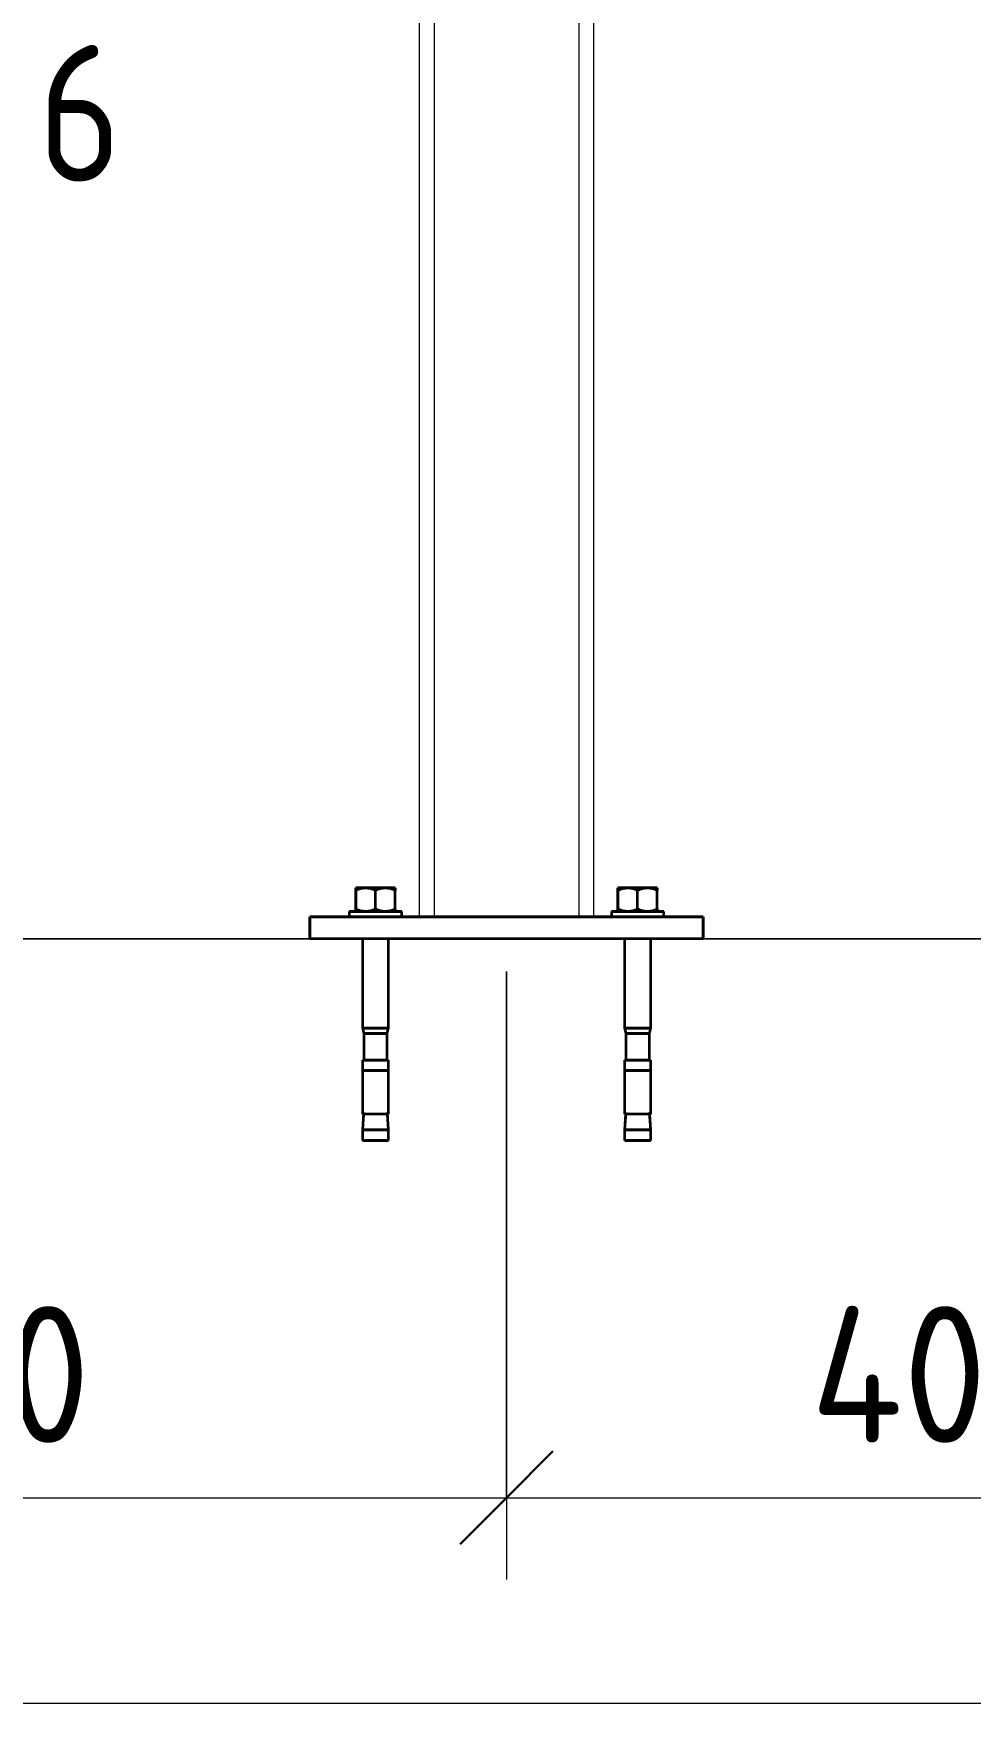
# Model space of a CAD drawing. Header units: millimetres. Extents: x 38797 to 82950, y -34477 to 2697.
# Drawn here: x 50045 to 50474, y -1150 to -386 of the extents above; entities that cross this region are included whole.
import ezdxf

# ---------------------------------------------------------------- set-up
doc = ezdxf.new("R2010")
doc.units = ezdxf.units.MM
for name, color, linetype, lineweight in [('AA_Dim', 7, 'Continuous', 9), ('AA_Dim-25', 7, 'Continuous', 9), ('AA_Oformlenie', 7, 'Continuous', 9), ('AA_Vinoska', 7, 'Continuous', 9), ('AF_Balki', 7, 'Continuous', 20), ('AF_Stena_Опалубка', 253, 'Continuous', 20), ('KR_Colonna_KG', 7, 'Continuous', 20), ('KR_Detal', 7, 'Continuous', 20)]:
    doc.layers.add(name, color=color, linetype=linetype, lineweight=lineweight)
doc.styles.add('ISOCPEUR', font='isocpeur.TTF', dxfattribs={"width": 0.9, "height": 62.5})
doc.styles.add('ISOCPEUR_3', font='isocpeur.TTF', dxfattribs={"width": 0.85, "height": 62.5})
doc.dimstyles.new('01_Точн_3_знака__непрозр_', dxfattribs={"dimscale": 304.8, "dimtxt": 62.672186, "dimasz": 0.139436, "dimexe": 0.123031, "dimexo": 0.082021, "dimgap": 0.020505, "dimtad": 1, "dimdec": 3, "dimrnd": 0.001, "dimdsep": 46, "dimtxsty": 'ISOCPEUR', "dimblk1": 'OBLIQUE', "dimblk2": 'OBLIQUE', "dimsah": 1, "dimcen": 0.09, "dimdle": 0.123031, "dimazin": 0, "dimtfac": 1, "dimtdec": 4, "dimtix": 1, "dimtmove": 0, "dimatfit": 3, "dimfxl": 1, "dimtvp": 1, "dimtfill": 1, "dimtolj": 1, "dimtzin": 0, "dimlwd": 18, "dimlwe": 18, "dimarcsym": 2})

# ---------------------------------------------------------------- blocks, each defined once
blk = doc.blocks.new('243_Профиль гнутый сварной квадратный _НесКол_2ур_ - 80х6-3869384-Разрез 1 КМ')
at = {"layer": 'KR_Colonna_KG', "lineweight": 9}
for p, q in [((43342.06, -790), (43342.06, 77.8)), ((43408.06, 77.8), (43408.06, -790))]:
    blk.add_line(p, q, dxfattribs=at)
blk = doc.blocks.new('354_Прокат Лист _НесКаркас_РабПлоск_ - 354_Прокат Лист _НесКаркас_РабПлоск_-V34-Разрез 1 КМ')
at = {"layer": 'AF_Balki', "lineweight": 35}
for p, q in [((43285.06, -790), (43285.06, -800)), ((43285.06, -800), (43285.06, -790)), ((43285.06, -790), (43309.06, -790)), ((43465.06, -790), (43285.06, -790)), ((43321.07, -790), (43429.06, -790)), ((43441.06, -790), (43465.06, -790)), ((43465.06, -790), (43465.06, -800)), ((43465.06, -800), (43465.06, -790)), ((43309.06, -800), (43285.06, -800)), ((43465.06, -800), (43285.06, -800)), ((43429.06, -800), (43321.07, -800)), ((43465.06, -800), (43441.06, -800))]:
    blk.add_line(p, q, dxfattribs=at)
blk = doc.blocks.new('354_Анкер клиновой _СоедНесК_РабПлоск_ - M12x120_20-V35-Разрез 1 КМ')
at = {"layer": 'KR_Detal', "lineweight": 35}
for p, q in [((43310.56, -776.7), (43306.06, -776.7)), ((43306.06, -776.7), (43310.56, -776.7)), ((43306.06, -777.88), (43306.06, -786.32)), ((43306.06, -786.32), (43306.06, -777.88)), ((43315.06, -776.7), (43310.56, -776.7)), ((43310.56, -776.7), (43315.06, -776.7)), ((43315.06, -776.7), (43319.56, -776.7)), ((43319.56, -776.7), (43315.06, -776.7)), ((43315.06, -786.32), (43315.06, -777.88)), ((43315.06, -786.32), (43315.06, -777.88)), ((43319.56, -776.7), (43324.06, -776.7)), ((43324.06, -776.7), (43319.56, -776.7)), ((43324.06, -786.32), (43324.06, -777.88)), ((43324.06, -786.32), (43324.06, -777.88)), ((43310.56, -787.5), (43306.06, -787.5)), ((43306.06, -787.5), (43310.56, -787.5)), ((43309.27, -787.5), (43309.87, -787.5)), ((43309.87, -787.5), (43309.27, -787.5)), ((43310.08, -787.5), (43320.86, -787.5)), ((43320.86, -787.5), (43310.08, -787.5)), ((43315.06, -787.5), (43310.56, -787.5)), ((43310.56, -787.5), (43315.06, -787.5)), ((43319.56, -787.5), (43315.06, -787.5)), ((43315.06, -787.5), (43319.56, -787.5)), ((43319.56, -787.5), (43324.06, -787.5)), ((43324.06, -787.5), (43319.56, -787.5)), ((43309.06, -800), (43309.06, -840.9)), ((43321.06, -840.9), (43321.06, -800)), ((43309.06, -840.9), (43309.66, -843.3)), ((43321.06, -840.9), (43309.06, -840.9)), ((43309.06, -840.9), (43321.06, -840.9)), ((43320.46, -843.3), (43321.06, -840.9)), ((43309.66, -843.3), (43309.66, -855.5)), ((43309.99, -843.3), (43309.66, -843.3)), ((43309.66, -843.3), (43320.46, -843.3)), ((43320.46, -843.3), (43310.08, -843.3)), ((43320.46, -855.5), (43320.46, -843.3)), ((43309.06, -855.5), (43309.06, -860.3)), ((43309.06, -855.5), (43321.06, -855.5)), ((43309.87, -855.5), (43309.27, -855.5)), ((43320.86, -855.5), (43310.08, -855.5)), ((43320.28, -855.5), (43310.39, -855.5)), ((43310.39, -855.5), (43320.28, -855.5)), ((43321.06, -860.3), (43321.06, -855.5)), ((43309.06, -860.3), (43309.06, -880.3)), ((43309.06, -860.3), (43321.06, -860.3)), ((43321.06, -860.3), (43309.06, -860.3)), ((43309.87, -860.3), (43309.27, -860.3)), ((43309.27, -860.3), (43309.87, -860.3)), ((43320.86, -860.3), (43310.08, -860.3)), ((43310.08, -860.3), (43320.86, -860.3)), ((43311, -860.3), (43319.12, -860.3)), ((43319.12, -860.3), (43311, -860.3)), ((43311, -860.3), (43319.12, -860.3)), ((43319.12, -860.3), (43311, -860.3)), ((43321.06, -880.3), (43321.06, -860.3)), ((43309.58, -879.59), (43309.06, -887.5)), ((43321.06, -880.3), (43309.06, -880.3)), ((43309.27, -880.3), (43309.53, -880.3)), ((43321.06, -887.5), (43320.54, -879.59)), ((43320.59, -880.3), (43320.86, -880.3)), ((43309.06, -887.5), (43309.06, -892.3)), ((43321.06, -887.5), (43309.06, -887.5)), ((43309.06, -887.5), (43321.06, -887.5)), ((43321.06, -892.3), (43309.06, -892.3)), ((43309.27, -892.3), (43320.86, -892.3)), ((43321.06, -892.3), (43321.06, -887.5))]:
    blk.add_line(p, q, dxfattribs=at)
for points in [[(43310.56, -776.7), (43309.77, -776.7), (43308.24, -776.9), (43306.77, -777.49), (43306.06, -777.88)], [(43306.06, -777.88), (43306.77, -777.49), (43308.24, -776.9), (43309.77, -776.7), (43310.56, -776.7)], [(43306.06, -777.88), (43306.06, -777.49), (43306.06, -776.9), (43306.06, -776.7), (43306.06, -776.7)], [(43306.06, -776.7), (43306.06, -776.7), (43306.06, -776.9), (43306.06, -777.49), (43306.06, -777.88)], [(43315.06, -777.88), (43314.35, -777.49), (43312.89, -776.9), (43311.35, -776.7), (43310.56, -776.7)], [(43310.56, -776.7), (43311.35, -776.7), (43312.89, -776.9), (43314.35, -777.49), (43315.06, -777.88)], [(43319.56, -776.7), (43318.77, -776.7), (43317.24, -776.9), (43315.77, -777.49), (43315.06, -777.88)], [(43315.06, -777.88), (43315.77, -777.49), (43317.24, -776.9), (43318.77, -776.7), (43319.56, -776.7)], [(43324.06, -777.88), (43323.35, -777.49), (43321.89, -776.9), (43320.35, -776.7), (43319.56, -776.7)], [(43319.56, -776.7), (43320.35, -776.7), (43321.89, -776.9), (43323.35, -777.49), (43324.06, -777.88)], [(43324.06, -777.88), (43324.06, -777.49), (43324.06, -776.9), (43324.06, -776.7), (43324.06, -776.7)], [(43324.06, -776.7), (43324.06, -776.7), (43324.06, -776.9), (43324.06, -777.49), (43324.06, -777.88)], [(43306.06, -786.32), (43306.77, -786.71), (43308.24, -787.3), (43309.77, -787.5), (43310.56, -787.5)], [(43310.56, -787.5), (43309.77, -787.5), (43308.24, -787.3), (43306.77, -786.71), (43306.06, -786.32)], [(43306.06, -786.32), (43306.06, -786.71), (43306.06, -787.3), (43306.06, -787.5), (43306.06, -787.5)], [(43306.06, -787.5), (43306.06, -787.5), (43306.06, -787.3), (43306.06, -786.71), (43306.06, -786.32)], [(43310.56, -787.5), (43311.35, -787.5), (43312.89, -787.3), (43314.35, -786.71), (43315.06, -786.32)], [(43315.06, -786.32), (43315.77, -786.71), (43317.24, -787.3), (43318.77, -787.5), (43319.56, -787.5)], [(43319.56, -787.5), (43320.35, -787.5), (43321.89, -787.3), (43323.35, -786.71), (43324.06, -786.32)], [(43324.06, -786.32), (43323.35, -786.71), (43321.89, -787.3), (43320.35, -787.5), (43319.56, -787.5)], [(43324.06, -786.32), (43324.06, -786.71), (43324.06, -787.3), (43324.06, -787.5), (43324.06, -787.5)], [(43324.06, -787.5), (43324.06, -787.5), (43324.06, -787.3), (43324.06, -786.71), (43324.06, -786.32)]]:
    blk.add_open_spline(points, degree=3, dxfattribs=at)
for points, knots in [([(43315.06, -786.32), (43314.35, -786.71), (43312.97, -787.27), (43311.52, -787.47), (43310.82, -787.5)], [0, 0, 0, 0, 0.5, 0.9441988, 0.9441988, 0.9441988, 0.9441988]), ([(43319.3, -787.5), (43318.6, -787.47), (43317.16, -787.27), (43315.77, -786.71), (43315.06, -786.32)], [0.0558012, 0.0558012, 0.0558012, 0.0558012, 0.5, 1, 1, 1, 1])]:
    blk.add_open_spline(points, degree=3, knots=knots, dxfattribs=at)
blk = doc.blocks.new('354_Шайба_ГОСТ 11371-78_СоедНесК_РабПлоск_ - Шайба_ГОСТ 11371-78-V36-Разрез 1 КМ')
at = {"layer": 'KR_Detal', "lineweight": 35}
for p, q in [((43303.06, -787.5), (43303.06, -790)), ((43303.06, -787.5), (43327.06, -787.5)), ((43321.06, -787.5), (43303.06, -787.5)), ((43303.06, -790), (43309.06, -790)), ((43321.06, -790), (43303.06, -790)), ((43308.78, -787.5), (43321.12, -787.5)), ((43321.12, -787.5), (43308.78, -787.5)), ((43308.78, -790), (43321.12, -790)), ((43327.06, -787.5), (43321.07, -787.5)), ((43321.07, -790), (43327.06, -790)), ((43327.06, -790), (43321.07, -790)), ((43327.06, -790), (43327.06, -787.5))]:
    blk.add_line(p, q, dxfattribs=at)
blk = doc.blocks.new('354_Анкер клиновой _СоедНесК_РабПлоск_ - M12x120_20-V37-Разрез 1 КМ')
at = {"layer": 'KR_Detal', "lineweight": 35}
for p, q in [((43430.56, -776.7), (43426.06, -776.7)), ((43426.06, -776.7), (43430.56, -776.7)), ((43426.06, -777.88), (43426.06, -786.32)), ((43426.06, -786.32), (43426.06, -777.88)), ((43430.56, -776.7), (43435.06, -776.7)), ((43435.06, -776.7), (43430.61, -776.7)), ((43435.06, -776.7), (43439.56, -776.7)), ((43439.56, -776.7), (43435.06, -776.7)), ((43435.06, -786.32), (43435.06, -777.88)), ((43435.06, -786.32), (43435.06, -777.88)), ((43439.56, -776.7), (43444.06, -776.7)), ((43441.43, -776.7), (43439.56, -776.7)), ((43444.06, -776.7), (43441.58, -776.7)), ((43444.06, -786.32), (43444.06, -777.88)), ((43444.06, -786.32), (43444.06, -777.88)), ((43430.56, -787.5), (43426.06, -787.5)), ((43426.06, -787.5), (43430.56, -787.5)), ((43429.27, -787.5), (43430.58, -787.5)), ((43430.58, -787.5), (43429.27, -787.5)), ((43435.06, -787.5), (43430.61, -787.5)), ((43430.61, -787.5), (43435.06, -787.5)), ((43430.82, -787.5), (43440.86, -787.5)), ((43440.86, -787.5), (43430.82, -787.5)), ((43439.56, -787.5), (43435.06, -787.5)), ((43435.06, -787.5), (43439.56, -787.5)), ((43439.56, -787.5), (43441.43, -787.5)), ((43441.43, -787.5), (43439.56, -787.5)), ((43441.58, -787.5), (43444.06, -787.5)), ((43444.06, -787.5), (43441.58, -787.5)), ((43429.06, -800), (43429.06, -840.9)), ((43441.06, -840.9), (43441.06, -800)), ((43429.06, -840.9), (43429.66, -843.3)), ((43430.47, -840.9), (43429.06, -840.9)), ((43429.06, -840.9), (43441.06, -840.9)), ((43441.06, -840.9), (43430.59, -840.9)), ((43440.46, -843.3), (43441.06, -840.9)), ((43429.66, -843.3), (43429.66, -855.5)), ((43440.46, -843.3), (43429.66, -843.3)), ((43429.66, -843.3), (43440.46, -843.3)), ((43440.46, -855.5), (43440.46, -843.3)), ((43429.06, -855.5), (43429.06, -860.3)), ((43429.06, -855.5), (43441.06, -855.5)), ((43430.58, -855.5), (43429.27, -855.5)), ((43430.39, -855.5), (43429.85, -855.5)), ((43429.85, -855.5), (43430.39, -855.5)), ((43440.28, -855.5), (43430.58, -855.5)), ((43430.58, -855.5), (43440.28, -855.5)), ((43440.86, -855.5), (43430.82, -855.5)), ((43441.06, -860.3), (43441.06, -855.5)), ((43429.06, -860.3), (43429.06, -880.3)), ((43429.06, -860.3), (43441.06, -860.3)), ((43441.06, -860.3), (43429.06, -860.3)), ((43430.58, -860.3), (43429.27, -860.3)), ((43429.27, -860.3), (43430.58, -860.3)), ((43440.86, -860.3), (43430.82, -860.3)), ((43430.82, -860.3), (43440.86, -860.3)), ((43431, -860.3), (43439.12, -860.3)), ((43439.12, -860.3), (43431, -860.3)), ((43431, -860.3), (43439.12, -860.3)), ((43439.12, -860.3), (43431, -860.3)), ((43441.06, -880.3), (43441.06, -860.3)), ((43429.58, -879.59), (43429.06, -887.5)), ((43441.06, -880.3), (43429.06, -880.3)), ((43429.27, -880.3), (43429.53, -880.3)), ((43441.06, -887.5), (43440.54, -879.59)), ((43440.59, -880.3), (43440.86, -880.3)), ((43429.06, -887.5), (43429.06, -892.3)), ((43430.47, -887.5), (43429.06, -887.5)), ((43429.06, -887.5), (43441.06, -887.5)), ((43441.06, -892.3), (43429.06, -892.3)), ((43429.27, -892.3), (43440.86, -892.3)), ((43441.06, -887.5), (43430.59, -887.5)), ((43441.06, -892.3), (43441.06, -887.5))]:
    blk.add_line(p, q, dxfattribs=at)
for points in [[(43430.56, -776.7), (43429.77, -776.7), (43428.24, -776.9), (43426.77, -777.49), (43426.06, -777.88)], [(43426.06, -777.88), (43426.77, -777.49), (43428.24, -776.9), (43429.77, -776.7), (43430.56, -776.7)], [(43426.06, -777.88), (43426.06, -777.49), (43426.06, -776.9), (43426.06, -776.7), (43426.06, -776.7)], [(43426.06, -776.7), (43426.06, -776.7), (43426.06, -776.9), (43426.06, -777.49), (43426.06, -777.88)], [(43435.06, -777.88), (43434.35, -777.49), (43432.89, -776.9), (43431.35, -776.7), (43430.56, -776.7)], [(43430.56, -776.7), (43431.35, -776.7), (43432.89, -776.9), (43434.35, -777.49), (43435.06, -777.88)], [(43439.56, -776.7), (43438.77, -776.7), (43437.24, -776.9), (43435.77, -777.49), (43435.06, -777.88)], [(43435.06, -777.88), (43435.77, -777.49), (43437.24, -776.9), (43438.77, -776.7), (43439.56, -776.7)], [(43444.06, -777.88), (43443.35, -777.49), (43441.89, -776.9), (43440.35, -776.7), (43439.56, -776.7)], [(43439.56, -776.7), (43440.35, -776.7), (43441.89, -776.9), (43443.35, -777.49), (43444.06, -777.88)], [(43444.06, -777.88), (43444.06, -777.49), (43444.06, -776.9), (43444.06, -776.7), (43444.06, -776.7)], [(43444.06, -776.7), (43444.06, -776.7), (43444.06, -776.9), (43444.06, -777.49), (43444.06, -777.88)], [(43426.06, -786.32), (43426.77, -786.71), (43428.24, -787.3), (43429.77, -787.5), (43430.56, -787.5)], [(43430.56, -787.5), (43429.77, -787.5), (43428.24, -787.3), (43426.77, -786.71), (43426.06, -786.32)], [(43426.06, -786.32), (43426.06, -786.71), (43426.06, -787.3), (43426.06, -787.5), (43426.06, -787.5)], [(43426.06, -787.5), (43426.06, -787.5), (43426.06, -787.3), (43426.06, -786.71), (43426.06, -786.32)], [(43430.56, -787.5), (43431.35, -787.5), (43432.89, -787.3), (43434.35, -786.71), (43435.06, -786.32)], [(43435.06, -786.32), (43435.77, -786.71), (43437.24, -787.3), (43438.77, -787.5), (43439.56, -787.5)], [(43439.56, -787.5), (43440.35, -787.5), (43441.89, -787.3), (43443.35, -786.71), (43444.06, -786.32)], [(43444.06, -786.32), (43443.35, -786.71), (43441.89, -787.3), (43440.35, -787.5), (43439.56, -787.5)], [(43444.06, -786.32), (43444.06, -786.71), (43444.06, -787.3), (43444.06, -787.5), (43444.06, -787.5)], [(43444.06, -787.5), (43444.06, -787.5), (43444.06, -787.3), (43444.06, -786.71), (43444.06, -786.32)]]:
    blk.add_open_spline(points, degree=3, dxfattribs=at)
for points, knots in [([(43435.06, -786.32), (43434.35, -786.71), (43432.97, -787.27), (43431.52, -787.47), (43430.82, -787.5)], [0, 0, 0, 0, 0.5, 0.9441988, 0.9441988, 0.9441988, 0.9441988]), ([(43439.3, -787.5), (43438.6, -787.47), (43437.16, -787.27), (43435.77, -786.71), (43435.06, -786.32)], [0.0558012, 0.0558012, 0.0558012, 0.0558012, 0.5, 1, 1, 1, 1])]:
    blk.add_open_spline(points, degree=3, knots=knots, dxfattribs=at)
blk = doc.blocks.new('354_Шайба_ГОСТ 11371-78_СоедНесК_РабПлоск_ - Шайба_ГОСТ 11371-78-V38-Разрез 1 КМ')
at = {"layer": 'KR_Detal', "lineweight": 35}
for p, q in [((43423.06, -787.5), (43423.06, -790)), ((43423.06, -787.5), (43447.06, -787.5)), ((43447.06, -787.5), (43423.06, -787.5)), ((43423.06, -790), (43429.06, -790)), ((43447.06, -790), (43423.06, -790)), ((43428.78, -787.5), (43430.47, -787.5)), ((43430.47, -787.5), (43428.78, -787.5)), ((43428.78, -790), (43430.47, -790)), ((43430.6, -787.5), (43441.34, -787.5)), ((43441.34, -787.5), (43430.6, -787.5)), ((43430.6, -790), (43441.34, -790)), ((43441.06, -790), (43447.06, -790)), ((43447.06, -790), (43447.06, -787.5))]:
    blk.add_line(p, q, dxfattribs=at)
blk = doc.blocks.new('354_Анкер клиновой _СоедНесК_РабПлоск_ - M12x120_20-V39-Разрез 1 КМ')
at = {"layer": 'KR_Detal', "lineweight": 35}
for p, q in [((43310.56, -776.7), (43306.06, -776.7)), ((43306.06, -776.7), (43310.56, -776.7)), ((43306.06, -777.88), (43306.06, -786.32)), ((43306.06, -786.32), (43306.06, -777.88)), ((43315.06, -776.7), (43310.56, -776.7)), ((43310.56, -776.7), (43315.06, -776.7)), ((43315.06, -776.7), (43319.56, -776.7)), ((43319.56, -776.7), (43315.06, -776.7)), ((43315.06, -786.32), (43315.06, -777.88)), ((43315.06, -786.32), (43315.06, -777.88)), ((43319.56, -776.7), (43324.06, -776.7)), ((43324.06, -776.7), (43319.56, -776.7)), ((43324.06, -786.32), (43324.06, -777.88)), ((43324.06, -786.32), (43324.06, -777.88)), ((43310.56, -787.5), (43306.06, -787.5)), ((43306.06, -787.5), (43310.56, -787.5)), ((43309.27, -787.5), (43309.87, -787.5)), ((43309.87, -787.5), (43309.27, -787.5)), ((43310.08, -787.5), (43320.86, -787.5)), ((43320.86, -787.5), (43310.08, -787.5)), ((43315.06, -787.5), (43310.56, -787.5)), ((43310.56, -787.5), (43315.06, -787.5)), ((43319.56, -787.5), (43315.06, -787.5)), ((43315.06, -787.5), (43319.56, -787.5)), ((43319.56, -787.5), (43324.06, -787.5)), ((43324.06, -787.5), (43319.56, -787.5)), ((43309.06, -800), (43309.06, -840.9)), ((43321.06, -840.9), (43321.06, -800)), ((43309.06, -840.9), (43309.66, -843.3)), ((43321.06, -840.9), (43309.06, -840.9)), ((43309.06, -840.9), (43321.06, -840.9)), ((43320.46, -843.3), (43321.06, -840.9)), ((43309.66, -843.3), (43309.66, -855.5)), ((43309.99, -843.3), (43309.66, -843.3)), ((43309.66, -843.3), (43309.99, -843.3)), ((43320.46, -843.3), (43310.08, -843.3)), ((43310.08, -843.3), (43320.46, -843.3)), ((43320.46, -855.5), (43320.46, -843.3)), ((43309.06, -855.5), (43309.06, -860.3)), ((43309.27, -855.5), (43309.87, -855.5)), ((43309.87, -855.5), (43309.27, -855.5)), ((43310.08, -855.5), (43320.86, -855.5)), ((43320.86, -855.5), (43310.08, -855.5)), ((43320.28, -855.5), (43310.39, -855.5)), ((43310.39, -855.5), (43320.28, -855.5)), ((43321.06, -860.3), (43321.06, -855.5)), ((43309.06, -860.3), (43309.06, -880.3)), ((43309.27, -860.3), (43309.87, -860.3)), ((43309.87, -860.3), (43309.27, -860.3)), ((43309.27, -860.3), (43309.87, -860.3)), ((43309.87, -860.3), (43309.27, -860.3)), ((43310.08, -860.3), (43320.86, -860.3)), ((43320.86, -860.3), (43310.08, -860.3)), ((43310.08, -860.3), (43320.86, -860.3)), ((43320.86, -860.3), (43310.08, -860.3)), ((43311, -860.3), (43319.12, -860.3)), ((43319.12, -860.3), (43311, -860.3)), ((43311, -860.3), (43319.12, -860.3)), ((43319.12, -860.3), (43311, -860.3)), ((43321.06, -880.3), (43321.06, -860.3)), ((43309.54, -880.3), (43309.06, -887.5)), ((43309.27, -880.3), (43309.53, -880.3)), ((43309.53, -880.3), (43309.27, -880.3)), ((43320.59, -880.3), (43320.86, -880.3)), ((43320.86, -880.3), (43320.59, -880.3)), ((43321.06, -887.5), (43320.59, -880.3)), ((43309.06, -887.5), (43309.06, -892.3)), ((43321.06, -887.5), (43309.06, -887.5)), ((43309.06, -887.5), (43321.06, -887.5)), ((43309.27, -892.3), (43320.86, -892.3)), ((43320.86, -892.3), (43309.27, -892.3)), ((43321.06, -892.3), (43321.06, -887.5))]:
    blk.add_line(p, q, dxfattribs=at)
for points in [[(43310.56, -776.7), (43309.77, -776.7), (43308.24, -776.9), (43306.77, -777.49), (43306.06, -777.88)], [(43306.06, -777.88), (43306.77, -777.49), (43308.24, -776.9), (43309.77, -776.7), (43310.56, -776.7)], [(43306.06, -777.88), (43306.06, -777.49), (43306.06, -776.9), (43306.06, -776.7), (43306.06, -776.7)], [(43306.06, -776.7), (43306.06, -776.7), (43306.06, -776.9), (43306.06, -777.49), (43306.06, -777.88)], [(43315.06, -777.88), (43314.35, -777.49), (43312.89, -776.9), (43311.35, -776.7), (43310.56, -776.7)], [(43310.56, -776.7), (43311.35, -776.7), (43312.89, -776.9), (43314.35, -777.49), (43315.06, -777.88)], [(43319.56, -776.7), (43318.77, -776.7), (43317.24, -776.9), (43315.77, -777.49), (43315.06, -777.88)], [(43315.06, -777.88), (43315.77, -777.49), (43317.24, -776.9), (43318.77, -776.7), (43319.56, -776.7)], [(43324.06, -777.88), (43323.35, -777.49), (43321.89, -776.9), (43320.35, -776.7), (43319.56, -776.7)], [(43319.56, -776.7), (43320.35, -776.7), (43321.89, -776.9), (43323.35, -777.49), (43324.06, -777.88)], [(43324.06, -777.88), (43324.06, -777.49), (43324.06, -776.9), (43324.06, -776.7), (43324.06, -776.7)], [(43324.06, -776.7), (43324.06, -776.7), (43324.06, -776.9), (43324.06, -777.49), (43324.06, -777.88)], [(43306.06, -786.32), (43306.77, -786.71), (43308.24, -787.3), (43309.77, -787.5), (43310.56, -787.5)], [(43310.56, -787.5), (43309.77, -787.5), (43308.24, -787.3), (43306.77, -786.71), (43306.06, -786.32)], [(43306.06, -786.32), (43306.06, -786.71), (43306.06, -787.3), (43306.06, -787.5), (43306.06, -787.5)], [(43306.06, -787.5), (43306.06, -787.5), (43306.06, -787.3), (43306.06, -786.71), (43306.06, -786.32)], [(43319.56, -787.5), (43320.35, -787.5), (43321.89, -787.3), (43323.35, -786.71), (43324.06, -786.32)], [(43324.06, -786.32), (43323.35, -786.71), (43321.89, -787.3), (43320.35, -787.5), (43319.56, -787.5)], [(43324.06, -786.32), (43324.06, -786.71), (43324.06, -787.3), (43324.06, -787.5), (43324.06, -787.5)], [(43324.06, -787.5), (43324.06, -787.5), (43324.06, -787.3), (43324.06, -786.71), (43324.06, -786.32)]]:
    blk.add_open_spline(points, degree=3, dxfattribs=at)
for points, knots in [([(43310.82, -787.5), (43311.52, -787.47), (43312.97, -787.27), (43314.35, -786.71), (43315.06, -786.32)], [0.0558012, 0.0558012, 0.0558012, 0.0558012, 0.5, 1, 1, 1, 1]), ([(43315.06, -786.32), (43314.35, -786.71), (43312.97, -787.27), (43311.52, -787.47), (43310.82, -787.5)], [0, 0, 0, 0, 0.5, 0.9441988, 0.9441988, 0.9441988, 0.9441988]), ([(43315.06, -786.32), (43315.77, -786.71), (43317.16, -787.27), (43318.6, -787.47), (43319.3, -787.5)], [0, 0, 0, 0, 0.5, 0.9441988, 0.9441988, 0.9441988, 0.9441988]), ([(43319.3, -787.5), (43318.6, -787.47), (43317.16, -787.27), (43315.77, -786.71), (43315.06, -786.32)], [0.0558012, 0.0558012, 0.0558012, 0.0558012, 0.5, 1, 1, 1, 1])]:
    blk.add_open_spline(points, degree=3, knots=knots, dxfattribs=at)
blk = doc.blocks.new('354_Шайба_ГОСТ 11371-78_СоедНесК_РабПлоск_ - Шайба_ГОСТ 11371-78-V40-Разрез 1 КМ')
at = {"layer": 'KR_Detal', "lineweight": 35}
for p, q in [((43303.06, -787.5), (43303.06, -790)), ((43303.06, -787.5), (43321.06, -787.5)), ((43321.06, -787.5), (43303.06, -787.5)), ((43303.06, -790), (43309.06, -790)), ((43309.06, -790), (43303.06, -790)), ((43308.78, -787.5), (43321.12, -787.5)), ((43321.12, -787.5), (43308.78, -787.5)), ((43321.07, -787.5), (43327.06, -787.5)), ((43327.06, -787.5), (43321.07, -787.5)), ((43321.07, -790), (43327.06, -790)), ((43327.06, -790), (43321.07, -790)), ((43327.06, -790), (43327.06, -787.5))]:
    blk.add_line(p, q, dxfattribs=at)
blk = doc.blocks.new('354_Анкер клиновой _СоедНесК_РабПлоск_ - M12x120_20-V41-Разрез 1 КМ')
at = {"layer": 'KR_Detal', "lineweight": 35}
for p, q in [((43430.56, -776.7), (43426.06, -776.7)), ((43426.06, -776.7), (43430.56, -776.7)), ((43426.06, -777.88), (43426.06, -786.32)), ((43426.06, -786.32), (43426.06, -777.88)), ((43435.06, -776.7), (43430.61, -776.7)), ((43430.61, -776.7), (43435.06, -776.7)), ((43435.06, -776.7), (43439.56, -776.7)), ((43439.56, -776.7), (43435.06, -776.7)), ((43435.06, -786.32), (43435.06, -777.88)), ((43435.06, -786.32), (43435.06, -777.88)), ((43439.56, -776.7), (43441.43, -776.7)), ((43441.43, -776.7), (43439.56, -776.7)), ((43441.58, -776.7), (43444.06, -776.7)), ((43444.06, -776.7), (43441.58, -776.7)), ((43444.06, -786.32), (43444.06, -777.88)), ((43444.06, -786.32), (43444.06, -777.88)), ((43430.56, -787.5), (43426.06, -787.5)), ((43426.06, -787.5), (43430.56, -787.5)), ((43429.27, -787.5), (43430.58, -787.5)), ((43430.58, -787.5), (43429.27, -787.5)), ((43435.06, -787.5), (43430.61, -787.5)), ((43430.61, -787.5), (43435.06, -787.5)), ((43430.82, -787.5), (43440.86, -787.5)), ((43440.86, -787.5), (43430.82, -787.5)), ((43439.56, -787.5), (43435.06, -787.5)), ((43435.06, -787.5), (43439.56, -787.5)), ((43439.56, -787.5), (43441.43, -787.5)), ((43441.43, -787.5), (43439.56, -787.5)), ((43441.58, -787.5), (43444.06, -787.5)), ((43444.06, -787.5), (43441.58, -787.5)), ((43429.06, -800), (43429.06, -840.9)), ((43441.06, -840.9), (43441.06, -800)), ((43429.06, -840.9), (43429.66, -843.3)), ((43430.47, -840.9), (43429.06, -840.9)), ((43429.06, -840.9), (43430.47, -840.9)), ((43441.06, -840.9), (43430.59, -840.9)), ((43430.59, -840.9), (43441.06, -840.9)), ((43440.46, -843.3), (43441.06, -840.9)), ((43429.66, -843.3), (43429.66, -855.5)), ((43440.46, -843.3), (43429.66, -843.3)), ((43429.66, -843.3), (43440.46, -843.3)), ((43440.46, -855.5), (43440.46, -843.3)), ((43429.06, -855.5), (43429.06, -860.3)), ((43429.27, -855.5), (43430.58, -855.5)), ((43430.58, -855.5), (43429.27, -855.5)), ((43430.39, -855.5), (43429.85, -855.5)), ((43429.85, -855.5), (43430.39, -855.5)), ((43440.28, -855.5), (43430.58, -855.5)), ((43430.58, -855.5), (43440.28, -855.5)), ((43430.82, -855.5), (43440.86, -855.5)), ((43440.86, -855.5), (43430.82, -855.5)), ((43441.06, -860.3), (43441.06, -855.5)), ((43429.06, -860.3), (43429.06, -880.3)), ((43429.27, -860.3), (43430.58, -860.3)), ((43430.58, -860.3), (43429.27, -860.3)), ((43429.27, -860.3), (43430.58, -860.3)), ((43430.58, -860.3), (43429.27, -860.3)), ((43430.82, -860.3), (43440.86, -860.3)), ((43440.86, -860.3), (43430.82, -860.3)), ((43430.82, -860.3), (43440.86, -860.3)), ((43440.86, -860.3), (43430.82, -860.3)), ((43431, -860.3), (43439.12, -860.3)), ((43439.12, -860.3), (43431, -860.3)), ((43431, -860.3), (43439.12, -860.3)), ((43439.12, -860.3), (43431, -860.3)), ((43441.06, -880.3), (43441.06, -860.3)), ((43429.54, -880.3), (43429.06, -887.5)), ((43429.27, -880.3), (43429.53, -880.3)), ((43429.53, -880.3), (43429.27, -880.3)), ((43440.59, -880.3), (43440.86, -880.3)), ((43440.86, -880.3), (43440.59, -880.3)), ((43441.06, -887.5), (43440.59, -880.3)), ((43429.06, -887.5), (43429.06, -892.3)), ((43430.47, -887.5), (43429.06, -887.5)), ((43429.06, -887.5), (43430.47, -887.5)), ((43429.27, -892.3), (43440.86, -892.3)), ((43440.86, -892.3), (43429.27, -892.3)), ((43441.06, -887.5), (43430.59, -887.5)), ((43430.59, -887.5), (43441.06, -887.5)), ((43441.06, -892.3), (43441.06, -887.5))]:
    blk.add_line(p, q, dxfattribs=at)
for points in [[(43430.56, -776.7), (43429.77, -776.7), (43428.24, -776.9), (43426.77, -777.49), (43426.06, -777.88)], [(43426.06, -777.88), (43426.77, -777.49), (43428.24, -776.9), (43429.77, -776.7), (43430.56, -776.7)], [(43426.06, -777.88), (43426.06, -777.49), (43426.06, -776.9), (43426.06, -776.7), (43426.06, -776.7)], [(43426.06, -776.7), (43426.06, -776.7), (43426.06, -776.9), (43426.06, -777.49), (43426.06, -777.88)], [(43435.06, -777.88), (43434.35, -777.49), (43432.89, -776.9), (43431.35, -776.7), (43430.56, -776.7)], [(43430.56, -776.7), (43431.35, -776.7), (43432.89, -776.9), (43434.35, -777.49), (43435.06, -777.88)], [(43439.56, -776.7), (43438.77, -776.7), (43437.24, -776.9), (43435.77, -777.49), (43435.06, -777.88)], [(43435.06, -777.88), (43435.77, -777.49), (43437.24, -776.9), (43438.77, -776.7), (43439.56, -776.7)], [(43444.06, -777.88), (43443.35, -777.49), (43441.89, -776.9), (43440.35, -776.7), (43439.56, -776.7)], [(43439.56, -776.7), (43440.35, -776.7), (43441.89, -776.9), (43443.35, -777.49), (43444.06, -777.88)], [(43444.06, -777.88), (43444.06, -777.49), (43444.06, -776.9), (43444.06, -776.7), (43444.06, -776.7)], [(43444.06, -776.7), (43444.06, -776.7), (43444.06, -776.9), (43444.06, -777.49), (43444.06, -777.88)], [(43426.06, -786.32), (43426.77, -786.71), (43428.24, -787.3), (43429.77, -787.5), (43430.56, -787.5)], [(43430.56, -787.5), (43429.77, -787.5), (43428.24, -787.3), (43426.77, -786.71), (43426.06, -786.32)], [(43426.06, -786.32), (43426.06, -786.71), (43426.06, -787.3), (43426.06, -787.5), (43426.06, -787.5)], [(43426.06, -787.5), (43426.06, -787.5), (43426.06, -787.3), (43426.06, -786.71), (43426.06, -786.32)], [(43439.56, -787.5), (43440.35, -787.5), (43441.89, -787.3), (43443.35, -786.71), (43444.06, -786.32)], [(43444.06, -786.32), (43443.35, -786.71), (43441.89, -787.3), (43440.35, -787.5), (43439.56, -787.5)], [(43444.06, -786.32), (43444.06, -786.71), (43444.06, -787.3), (43444.06, -787.5), (43444.06, -787.5)], [(43444.06, -787.5), (43444.06, -787.5), (43444.06, -787.3), (43444.06, -786.71), (43444.06, -786.32)]]:
    blk.add_open_spline(points, degree=3, dxfattribs=at)
for points, knots in [([(43430.82, -787.5), (43431.52, -787.47), (43432.97, -787.27), (43434.35, -786.71), (43435.06, -786.32)], [0.0558012, 0.0558012, 0.0558012, 0.0558012, 0.5, 1, 1, 1, 1]), ([(43435.06, -786.32), (43434.35, -786.71), (43432.97, -787.27), (43431.52, -787.47), (43430.82, -787.5)], [0, 0, 0, 0, 0.5, 0.9441988, 0.9441988, 0.9441988, 0.9441988]), ([(43435.06, -786.32), (43435.77, -786.71), (43437.16, -787.27), (43438.6, -787.47), (43439.3, -787.5)], [0, 0, 0, 0, 0.5, 0.9441988, 0.9441988, 0.9441988, 0.9441988]), ([(43439.3, -787.5), (43438.6, -787.47), (43437.16, -787.27), (43435.77, -786.71), (43435.06, -786.32)], [0.0558012, 0.0558012, 0.0558012, 0.0558012, 0.5, 1, 1, 1, 1])]:
    blk.add_open_spline(points, degree=3, knots=knots, dxfattribs=at)
blk = doc.blocks.new('354_Шайба_ГОСТ 11371-78_СоедНесК_РабПлоск_ - Шайба_ГОСТ 11371-78-V42-Разрез 1 КМ')
at = {"layer": 'KR_Detal', "lineweight": 35}
for p, q in [((43423.06, -787.5), (43423.06, -790)), ((43423.06, -787.5), (43447.06, -787.5)), ((43447.06, -787.5), (43423.06, -787.5)), ((43423.06, -790), (43429.06, -790)), ((43429.06, -790), (43423.06, -790)), ((43428.78, -787.5), (43430.47, -787.5)), ((43430.47, -787.5), (43428.78, -787.5)), ((43430.6, -787.5), (43441.34, -787.5)), ((43441.34, -787.5), (43430.6, -787.5)), ((43441.06, -790), (43447.06, -790)), ((43447.06, -790), (43441.06, -790)), ((43447.06, -790), (43447.06, -787.5))]:
    blk.add_line(p, q, dxfattribs=at)
blk = doc.blocks.new('011_Прямоугольник обрыва _ЭлУзла_ - 011_Прямоугольник обрыва _ЭлУзла_-3866050-Разрез 1 КМ')
at = {"layer": 'AA_Oformlenie'}
blk.add_line((44675.06, -1150.08), (41994.36, -1150.08), dxfattribs=at)
blk = doc.blocks.new('DIMBLOCK19-Разрез 1 КМ')
at = {"layer": 'AA_Dim-25', "lineweight": 18}
for p, q in [((49761.24, -815), (49761.24, -1093.35)), ((49761.24, -1055.85), (49761.24, -815)), ((50261.24, -815), (50261.24, -1093.35)), ((50261.24, -1055.85), (50261.24, -815)), ((49761.24, -1055.85), (50261.24, -1055.85))]:
    blk.add_line(p, q, dxfattribs=at)
at = {"layer": 'AA_Dim-25', "lineweight": 30}
for p, q in [((49761.24, -1055.85), (49782.49, -1034.6)), ((50261.24, -1055.85), (50282.49, -1034.6)), ((49761.24, -1055.85), (49739.99, -1077.1)), ((50261.24, -1055.85), (50239.99, -1077.1))]:
    blk.add_line(p, q, dxfattribs=at)
at = {"layer": 'AA_Dim-25', "color": 0, "lineweight": 18, "insert": (49952.71, -968.18), "char_height": 62.5, "width": 140.4803, "attachment_point": 1, "line_spacing_factor": 1.135194, "style": 'ISOCPEUR', "bg_fill": 3, "box_fill_scale": 1.25, "bg_fill_color": 256, "bg_fill_true_color": 13158600, "bg_fill_transparency": 0}
blk.add_mtext('500', dxfattribs=at)
blk = doc.blocks.new('_Oblique')
at = {"color": 0, "linetype": 'ByBlock', "lineweight": -2}
blk.add_line((-0.5, -0.5), (0.5, 0.5), dxfattribs=at)
blk = doc.blocks.new('DIMBLOCK20-Разрез 1 КМ')
at = {"layer": 'AA_Dim-25', "lineweight": 18}
for p, q in [((50261.24, -815), (50261.24, -1093.35)), ((50261.24, -1055.85), (50261.24, -815)), ((50661.24, -815), (50661.24, -1093.35)), ((50661.24, -1055.85), (50661.24, -815)), ((50261.24, -1055.85), (50698.74, -1055.85))]:
    blk.add_line(p, q, dxfattribs=at)
at = {"layer": 'AA_Dim-25', "lineweight": 30}
for p, q in [((50261.24, -1055.85), (50282.49, -1034.6)), ((50661.24, -1055.85), (50682.49, -1034.6)), ((50261.24, -1055.85), (50239.99, -1077.1)), ((50661.24, -1055.85), (50639.99, -1077.1))]:
    blk.add_line(p, q, dxfattribs=at)
at = {"layer": 'AA_Dim-25', "color": 0, "lineweight": 18, "insert": (50400.34, -968.18), "char_height": 62.5, "width": 146.1563, "attachment_point": 1, "line_spacing_factor": 1.135194, "style": 'ISOCPEUR', "bg_fill": 3, "box_fill_scale": 1.25, "bg_fill_color": 256, "bg_fill_true_color": 13158600, "bg_fill_transparency": 0}
blk.add_mtext('400', dxfattribs=at)

msp = doc.modelspace()

# ---------------------------------------------------------------- linework, layer by layer
at = {"layer": 'AF_Stena_Опалубка', "lineweight": 9}
for p, q in [((51526.2411, -800), (48161.2411, -800)), ((49827.2411, -800), (50195.2411, -800)), ((50207.2474, -800), (50315.2411, -800)), ((50327.2411, -800), (50595.2411, -800))]:
    msp.add_line(p, q, dxfattribs=at)
at = {"layer": 'KR_Colonna_KG'}
for p, q in [((50221.2411, 77.8), (50221.2411, -790)), ((50301.2411, -790), (50301.2411, 77.8)), ((50221.2411, -790), (50233.2411, -790)), ((50233.2411, -790), (50221.2411, -790)), ((50227.4455, -790), (50228.9984, -790)), ((50228.9984, -790), (50227.4455, -790)), ((50229.1413, -790), (50233.2411, -790)), ((50233.2411, -790), (50229.1413, -790)), ((50233.2411, -790), (50289.2411, -790)), ((50289.2411, -790), (50233.2411, -790)), ((50233.2411, -790), (50289.2411, -790)), ((50289.2411, -790), (50233.2411, -790)), ((50289.2411, -790), (50301.2411, -790)), ((50301.2411, -790), (50289.2411, -790)), ((50289.2411, -790), (50294.9175, -790)), ((50294.9175, -790), (50289.2411, -790))]:
    msp.add_line(p, q, dxfattribs=at)

# ---------------------------------------------------------------- block references
at = {"layer": 'AA_Oformlenie'}
msp.add_blockref('011_Прямоугольник обрыва _ЭлУзла_ - 011_Прямоугольник обрыва _ЭлУзла_-3866050-Разрез 1 КМ', (6886.1794, 0), dxfattribs=at)
at = {"layer": 'AF_Balki', "lineweight": 35}
msp.add_blockref('354_Прокат Лист _НесКаркас_РабПлоск_ - 354_Прокат Лист _НесКаркас_РабПлоск_-V34-Разрез 1 КМ', (6886.1794, 0), dxfattribs=at)
at = {"layer": 'KR_Colonna_KG', "lineweight": 9}
msp.add_blockref('243_Профиль гнутый сварной квадратный _НесКол_2ур_ - 80х6-3869384-Разрез 1 КМ', (6886.1794, 0), dxfattribs=at)
at = {"layer": 'KR_Detal', "lineweight": 35}
for name in ['354_Анкер клиновой _СоедНесК_РабПлоск_ - M12x120_20-V35-Разрез 1 КМ', '354_Анкер клиновой _СоедНесК_РабПлоск_ - M12x120_20-V39-Разрез 1 КМ', '354_Анкер клиновой _СоедНесК_РабПлоск_ - M12x120_20-V37-Разрез 1 КМ', '354_Анкер клиновой _СоедНесК_РабПлоск_ - M12x120_20-V41-Разрез 1 КМ', '354_Шайба_ГОСТ 11371-78_СоедНесК_РабПлоск_ - Шайба_ГОСТ 11371-78-V36-Разрез 1 КМ', '354_Шайба_ГОСТ 11371-78_СоедНесК_РабПлоск_ - Шайба_ГОСТ 11371-78-V40-Разрез 1 КМ', '354_Шайба_ГОСТ 11371-78_СоедНесК_РабПлоск_ - Шайба_ГОСТ 11371-78-V38-Разрез 1 КМ', '354_Шайба_ГОСТ 11371-78_СоедНесК_РабПлоск_ - Шайба_ГОСТ 11371-78-V42-Разрез 1 КМ']:
    msp.add_blockref(name, (6886.1794, 0), dxfattribs=at)

# ---------------------------------------------------------------- texts
at = {"layer": 'AA_Vinoska', "insert": (50046.642, -390.8743), "char_height": 62.5, "width": 45.99682, "attachment_point": 1, "style": 'ISOCPEUR_3'}
msp.add_mtext('\\fISOCPEUR|b0|i0|c204|p34|;\\W.85;6', dxfattribs=at)

# ---------------------------------------------------------------- next in the draw order: dimensions: what is measured, and where the dimension line sits
at = {"layer": 'AA_Dim', "lineweight": 18}
dim = msp.add_linear_dim(base=(50261.2411, -1055.852), p1=(49761.2411, -790), p2=(50261.2411, -790), dimstyle='01_Точн_3_знака__непрозр_', override={"dimpost": '<>', "dimfxl": 500}, dxfattribs=at)
dim.commit()
dim.dimension.update_dxf_attribs({"geometry": 'DIMBLOCK19-Разрез 1 КМ', "text_midpoint": (50011.2411, -1018.352)})

# ---------------------------------------------------------------- next in the draw order: dimensions: what is measured, and where the dimension line sits
dim = msp.add_linear_dim(base=(50661.2411, -1055.852), p1=(50261.2411, -790), p2=(50661.2411, -790), dimstyle='01_Точн_3_знака__непрозр_', override={"dimpost": '<>', "dimfxl": 400}, dxfattribs=at)
dim.commit()
dim.dimension.update_dxf_attribs({"geometry": 'DIMBLOCK20-Разрез 1 КМ', "text_midpoint": (50461.2411, -1018.352)})

doc.saveas('drawing.dxf')
